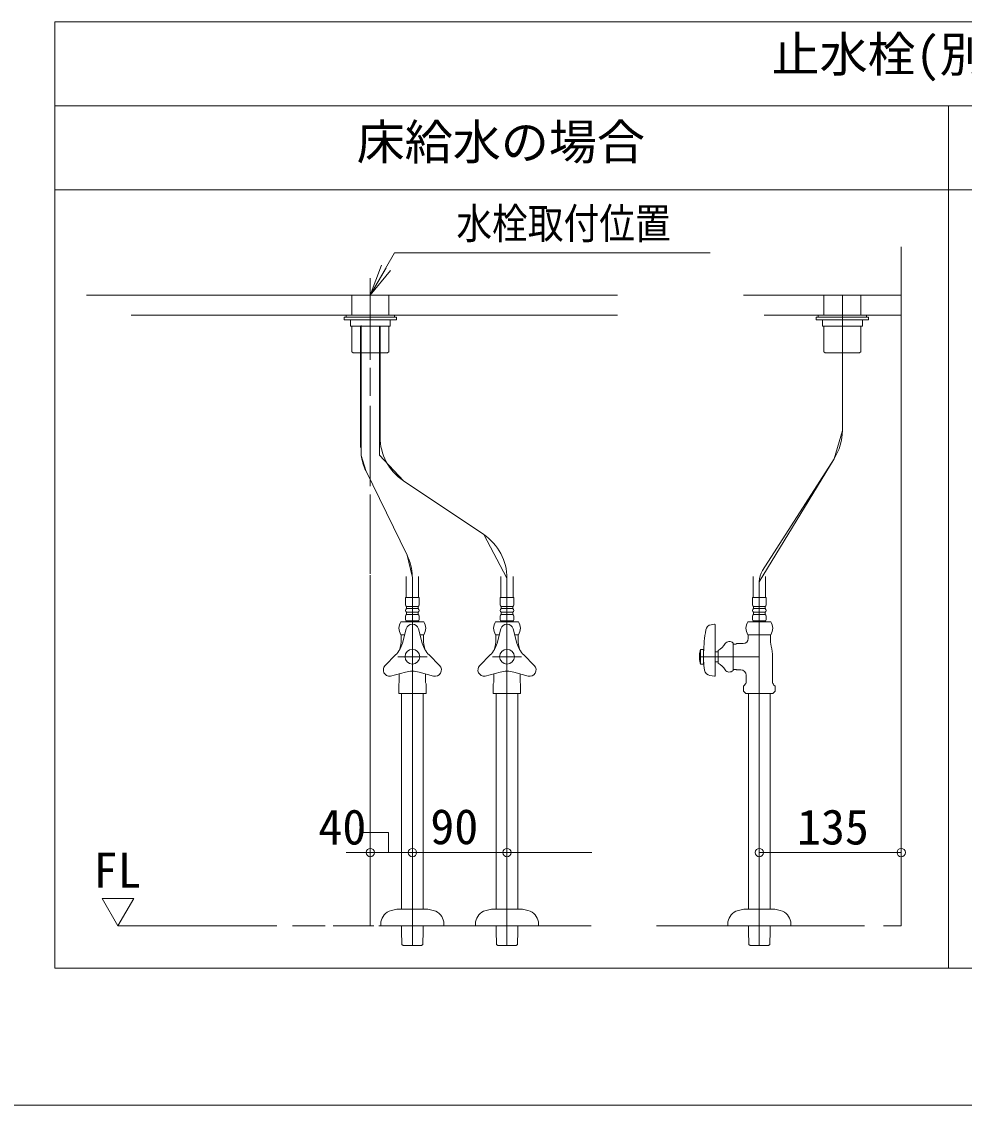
# Model space of a CAD drawing. Units: millimetres, scale not verified. Extents: x -1002 to 1002, y -687 to 676.
# Drawn here: x -49.6 to 342.7, y -687.1 to -236.2 of the extents above; entities that cross this region are included whole.
import ezdxf
from ezdxf.enums import TextEntityAlignment as Align

# ---------------------------------------------------------------- set-up
doc = ezdxf.new("R2010")
doc.units = ezdxf.units.MM
doc.header["$LTSCALE"] = 5
doc.layers.add('F-0', color=7, linetype='Continuous', lineweight=15)
doc.styles.add('ＭＳ ゴシック', font='')
doc.styles.get('ＭＳ ゴシック').set_extended_font_data('MS Gothic')

msp = doc.modelspace()

# ---------------------------------------------------------------- linework, layer by layer
at = {"layer": 'F-0', "lineweight": 18}
for p, q in [((-35.727, -629.928), (-35.727, -236.178)), ((-35.727, -236.178), (708.023, -236.178)), ((-35.727, -271.178), (708.023, -271.178)), ((336.148, -629.928), (336.148, -271.178)), ((336.148, -629.928), (-35.727, -629.928))]:
    msp.add_line(p, q, dxfattribs=at)
at = {"layer": 'F-0'}
for p, q in [((-35.727, -306.178), (336.148, -306.178)), ((336.148, -306.178), (708.023, -306.178)), ((95.523, -349.928), (105.627, -332.428)), ((105.627, -332.428), (236.877, -332.428)), ((316.461, -329.803), (316.461, -612.428)), ((95.523, -349.928), (100.191, -337.468)), ((95.523, -349.928), (102.086, -338.562)), ((95.523, -349.928), (103.98, -339.656)), ((95.523, -342.901), (95.523, -376.922)), ((-22.602, -349.928), (-3.833, -349.928)), ((198.336, -349.928), (-4.041, -349.928)), ((87.867, -349.928), (87.867, -358.241)), ((103.179, -358.241), (103.179, -349.928)), ((250.836, -349.928), (316.461, -349.928)), ((316.461, -349.928), (259.923, -349.928)), ((284.304, -358.241), (284.304, -349.928)), ((291.961, -406.245), (291.961, -349.928)), ((291.961, -406.245), (291.961, -349.928)), ((299.617, -349.928), (299.617, -358.241)), ((198.336, -358.241), (-4.033, -358.241)), ((-3.762, -358.241), (198.336, -358.241)), ((84.586, -359.116), (84.586, -360.21)), ((106.461, -359.116), (84.586, -359.116)), ((84.586, -360.21), (106.461, -360.21)), ((85.461, -358.241), (105.586, -358.241)), ((85.461, -359.116), (85.461, -358.241)), ((105.586, -359.116), (85.461, -359.116)), ((103.836, -360.21), (87.211, -360.21)), ((87.211, -360.21), (87.211, -362.835)), ((103.836, -362.835), (103.836, -360.21)), ((105.586, -358.241), (105.586, -359.116)), ((106.461, -360.21), (106.461, -359.116)), ((106.461, -359.772), (106.461, -360.21)), ((281.023, -360.21), (281.023, -359.116)), ((281.023, -359.116), (302.898, -359.116)), ((281.023, -359.772), (281.023, -360.21)), ((302.898, -360.21), (281.023, -360.21)), ((281.898, -358.241), (281.898, -359.116)), ((302.023, -358.241), (281.898, -358.241)), ((281.898, -359.116), (302.023, -359.116)), ((283.648, -360.21), (300.273, -360.21)), ((283.648, -362.835), (283.648, -360.21)), ((300.273, -360.21), (300.273, -362.835)), ((302.023, -359.116), (302.023, -358.241)), ((302.898, -359.116), (302.898, -360.21)), ((87.211, -362.835), (103.836, -362.835)), ((87.867, -362.835), (87.867, -373.51)), ((91.452, -413.369), (91.452, -362.835)), ((91.695, -362.574), (91.695, -416.622)), ((99.351, -362.835), (99.351, -416.485)), ((99.594, -409.01), (99.594, -362.835)), ((103.179, -373.51), (103.179, -362.835)), ((300.273, -362.835), (283.648, -362.835)), ((284.304, -373.51), (284.304, -362.835)), ((299.617, -362.835), (299.617, -373.51)), ((88.195, -373.838), (87.867, -373.51)), ((88.304, -373.947), (88.195, -373.838)), ((88.304, -373.947), (102.348, -373.947)), ((102.348, -373.947), (102.742, -373.947)), ((102.851, -373.838), (102.742, -373.947)), ((103.179, -373.51), (102.851, -373.838)), ((284.304, -373.51), (284.632, -373.838)), ((284.632, -373.838), (284.742, -373.947)), ((285.136, -373.947), (284.742, -373.947)), ((299.179, -373.947), (285.136, -373.947)), ((299.179, -373.947), (299.289, -373.838)), ((299.289, -373.838), (299.617, -373.51)), ((95.523, -380.217), (95.523, -391.884)), ((95.523, -396.002), (95.523, -429.494)), ((93.656, -422.939), (91.695, -416.622)), ((109.276, -427.172), (99.351, -416.485)), ((257.398, -469.226), (288.512, -418.034)), ((93.656, -422.939), (110.819, -458.215)), ((93.656, -422.939), (110.819, -458.215)), ((109.276, -427.172), (142.717, -449.624)), ((142.717, -449.624), (109.276, -427.172)), ((95.523, -432.925), (95.523, -465.972)), ((152.398, -467.785), (142.717, -449.624)), ((113.006, -466.934), (110.819, -458.215)), ((95.523, -466.444), (95.523, -485.084)), ((110.507, -467.047), (110.507, -475.797)), ((113.023, -467.785), (113.023, -475.797)), ((113.023, -467.785), (113.023, -500.428)), ((115.539, -475.797), (115.539, -467.047)), ((149.882, -467.047), (149.882, -475.797)), ((152.398, -467.785), (152.398, -475.797)), ((152.398, -467.785), (152.398, -500.428)), ((154.914, -475.797), (154.914, -467.047)), ((254.882, -475.797), (254.882, -467.047)), ((259.914, -467.047), (259.914, -475.797)), ((95.523, -472.495), (95.523, -589.177)), ((257.398, -469.226), (257.398, -475.797)), ((257.398, -469.226), (257.398, -620.631)), ((115.823, -475.797), (110.223, -475.797)), ((110.223, -475.797), (110.223, -478.75)), ((113.023, -475.797), (113.023, -620.631)), ((115.823, -478.75), (115.823, -475.797)), ((155.198, -475.797), (149.598, -475.797)), ((149.598, -475.797), (149.598, -478.75)), ((152.398, -475.797), (152.398, -620.631)), ((155.198, -478.75), (155.198, -475.797)), ((254.598, -475.797), (260.198, -475.797)), ((254.598, -478.75), (254.598, -475.797)), ((257.398, -475.797), (257.398, -500.428)), ((260.198, -475.797), (260.198, -478.75)), ((110.617, -479.516), (115.429, -479.516)), ((110.617, -480.391), (110.617, -479.516)), ((115.429, -480.391), (110.617, -480.391)), ((110.617, -481.922), (115.429, -481.922)), ((110.617, -482.797), (110.617, -481.922)), ((115.429, -479.516), (115.429, -480.391)), ((115.429, -481.922), (115.429, -482.797)), ((149.992, -479.516), (154.804, -479.516)), ((149.992, -480.391), (149.992, -479.516)), ((154.804, -480.391), (149.992, -480.391)), ((149.992, -481.922), (154.804, -481.922)), ((149.992, -482.797), (149.992, -481.922)), ((154.804, -479.516), (154.804, -480.391)), ((154.804, -481.922), (154.804, -482.797)), ((259.804, -479.516), (254.992, -479.516)), ((254.992, -479.516), (254.992, -480.391)), ((254.992, -480.391), (259.804, -480.391)), ((259.804, -481.922), (254.992, -481.922)), ((254.992, -481.922), (254.992, -482.797)), ((259.804, -480.391), (259.804, -479.516)), ((259.804, -482.797), (259.804, -481.922)), ((108.267, -485.86), (117.779, -485.86)), ((110.223, -483.563), (110.223, -484.985)), ((115.429, -482.797), (110.617, -482.797)), ((110.661, -485.422), (115.386, -485.422)), ((115.823, -484.985), (115.823, -483.563)), ((147.642, -485.86), (157.154, -485.86)), ((149.598, -483.563), (149.598, -484.985)), ((154.804, -482.797), (149.992, -482.797)), ((150.036, -485.422), (154.761, -485.422)), ((155.198, -484.985), (155.198, -483.563)), ((237.367, -487.099), (238.774, -486.901)), ((262.154, -485.86), (252.642, -485.86)), ((254.598, -484.985), (254.598, -483.563)), ((254.992, -482.797), (259.804, -482.797)), ((259.761, -485.422), (255.036, -485.422)), ((260.198, -483.563), (260.198, -484.985)), ((95.523, -490.89), (95.523, -589.78)), ((109.837, -491.241), (108.267, -491.241)), ((108.429, -491.241), (108.429, -492.121)), ((108.429, -491.241), (108.938, -491.241)), ((110.487, -488.812), (108.89, -494.773)), ((109.837, -491.241), (108.938, -491.241)), ((115.559, -488.812), (117.156, -494.773)), ((117.108, -491.241), (116.21, -491.241)), ((117.779, -491.241), (116.21, -491.241)), ((147.642, -491.241), (148.313, -491.241)), ((147.804, -491.241), (147.804, -492.121)), ((149.862, -488.812), (148.265, -494.773)), ((149.212, -491.241), (148.313, -491.241)), ((154.934, -488.812), (156.531, -494.773)), ((156.483, -491.241), (155.585, -491.241)), ((157.154, -491.241), (155.585, -491.241)), ((239.023, -508.271), (239.023, -487.118)), ((252.642, -491.241), (262.154, -491.241)), ((252.804, -491.241), (252.804, -492.121)), ((253.313, -491.241), (252.804, -491.241)), ((253.313, -491.241), (261.483, -491.241)), ((261.992, -491.241), (261.483, -491.241)), ((261.992, -491.241), (261.992, -492.121)), ((108.429, -492.121), (108.429, -492.772)), ((117.617, -492.121), (117.617, -492.772)), ((147.804, -492.121), (147.804, -492.772)), ((246.461, -494.71), (246.461, -506.147)), ((246.461, -495.178), (247.117, -495.178)), ((247.117, -495.178), (247.733, -495.178)), ((252.804, -492.121), (252.804, -492.772)), ((261.992, -492.121), (261.992, -492.772)), ((101.695, -504.041), (106.059, -499.677)), ((119.115, -500.428), (106.931, -500.428)), ((119.115, -500.428), (107.228, -500.428)), ((113.023, -500.428), (113.023, -620.631)), ((124.351, -504.041), (119.987, -499.677)), ((141.07, -504.041), (145.434, -499.677)), ((158.49, -500.428), (146.306, -500.428)), ((158.49, -500.428), (146.306, -500.428)), ((152.398, -500.428), (152.398, -620.631)), ((163.726, -504.041), (159.362, -499.677)), ((257.398, -500.428), (232.461, -500.428)), ((257.398, -500.428), (232.461, -500.428)), ((232.898, -497.366), (232.78, -497.803)), ((232.898, -503.491), (232.898, -497.366)), ((234.211, -497.366), (232.898, -497.366)), ((234.211, -497.366), (234.211, -503.491)), ((234.211, -498.678), (234.211, -502.178)), ((240.336, -498.35), (239.023, -498.35)), ((240.336, -503.053), (240.336, -497.803)), ((257.398, -620.631), (257.398, -500.428)), ((262.867, -500.428), (262.867, -510.674)), ((239.023, -502.507), (240.336, -502.507)), ((103.898, -508.522), (110.192, -506.835)), ((107.554, -507.542), (107.554, -510.674)), ((121.816, -508.433), (115.854, -506.835)), ((118.492, -510.674), (118.492, -507.542)), ((143.273, -508.522), (149.567, -506.835)), ((146.929, -507.542), (146.929, -510.674)), ((161.191, -508.433), (155.229, -506.835)), ((157.867, -510.674), (157.867, -507.542)), ((236.853, -508.217), (238.774, -508.487)), ((247.117, -505.678), (246.461, -505.678)), ((247.733, -505.678), (247.117, -505.678)), ((251.929, -508.085), (251.929, -510.674)), ((250.831, -512.678), (251.289, -512.221)), ((250.831, -512.678), (250.831, -514.752)), ((263.507, -512.221), (263.965, -512.678)), ((263.965, -514.752), (263.965, -512.678)), ((263.965, -514.752), (263.965, -512.678)), ((107.445, -515.741), (107.336, -515.632)), ((107.445, -515.741), (108.439, -515.741)), ((118.601, -515.741), (108.439, -515.741)), ((108.517, -605.428), (108.517, -515.741)), ((117.529, -515.741), (117.529, -605.428)), ((146.82, -515.741), (146.711, -515.632)), ((146.82, -515.741), (147.814, -515.741)), ((157.976, -515.741), (147.814, -515.741)), ((147.892, -605.428), (147.892, -515.741)), ((156.904, -515.741), (156.904, -605.428)), ((250.831, -514.752), (251.82, -515.741)), ((251.82, -515.741), (262.976, -515.741)), ((252.892, -515.741), (252.892, -605.428)), ((261.904, -605.428), (261.904, -515.741)), ((262.976, -515.741), (263.965, -514.752)), ((85.532, -581.892), (187.657, -581.892)), ((257.398, -581.892), (316.457, -581.892)), ((95.523, -589.78), (95.523, -601.432)), ((95.523, -592.609), (95.523, -599.18)), ((-16.039, -601.062), (-2.914, -601.062)), ((-9.477, -612.428), (-16.039, -601.062)), ((-2.914, -601.062), (-9.477, -612.428)), ((95.523, -601.616), (95.523, -612.428)), ((95.523, -602.122), (95.523, -612.428)), ((118.362, -605.428), (107.684, -605.428)), ((157.737, -605.428), (147.059, -605.428)), ((252.059, -605.428), (262.737, -605.428)), ((-9.477, -612.428), (56.555, -612.428)), ((63.196, -612.428), (76.716, -612.428)), ((80.037, -612.428), (96.937, -612.428)), ((99.122, -612.428), (187.478, -612.428)), ((99.898, -611.553), (99.898, -612.428)), ((126.148, -612.428), (99.898, -612.428)), ((108.517, -613.583), (108.517, -612.43)), ((117.529, -612.43), (117.529, -613.583)), ((126.148, -612.428), (126.148, -611.553)), ((139.273, -611.553), (139.273, -612.428)), ((165.523, -612.428), (139.273, -612.428)), ((147.892, -613.583), (147.892, -612.43)), ((156.904, -612.43), (156.904, -613.583)), ((165.523, -612.428), (165.523, -611.553)), ((214.557, -612.428), (301.237, -612.428)), ((244.273, -612.428), (244.273, -611.553)), ((244.273, -612.428), (270.523, -612.428)), ((252.892, -612.428), (252.892, -613.583)), ((261.904, -613.583), (261.904, -612.428)), ((270.523, -611.553), (270.523, -612.428)), ((309.021, -612.428), (309.076, -612.428)), ((108.541, -614.506), (108.517, -613.583)), ((117.529, -613.583), (117.505, -614.506)), ((147.916, -614.506), (147.892, -613.583)), ((156.904, -613.583), (156.88, -614.506)), ((252.892, -613.583), (252.916, -614.506)), ((252.916, -614.506), (253.036, -620.123)), ((261.76, -620.123), (261.88, -614.506)), ((261.88, -614.506), (261.904, -613.583)), ((109.197, -620.631), (109.198, -620.631)), ((109.198, -620.631), (109.304, -620.631)), ((109.304, -620.631), (116.742, -620.631)), ((116.742, -620.631), (116.848, -620.631)), ((116.848, -620.631), (116.849, -620.631)), ((148.572, -620.631), (148.573, -620.631)), ((148.573, -620.631), (148.679, -620.631)), ((148.679, -620.631), (156.117, -620.631)), ((156.117, -620.631), (156.223, -620.631)), ((156.223, -620.631), (156.224, -620.631)), ((253.036, -620.123), (253.572, -620.631)), ((261.117, -620.631), (253.679, -620.631)), ((261.224, -620.631), (261.76, -620.123)), ((-1002.086, -687.064), (1002.034, -687.064))]:
    msp.add_line(p, q, dxfattribs=at)
at = {"layer": 'F-0', "lineweight": 18}
msp.add_lwpolyline([(708.023, -236.178), (708.023, -629.928), (336.148, -629.928)], dxfattribs=at)
at = {"layer": 'F-0'}
for points in [[(309.076, -612.428), (316.461, -612.428), (316.461, -329.803)], [(259.458, -358.241), (316.461, -358.241), (259.97, -358.241)], [(102.742, -373.947), (102.698, -373.947), (94.648, -373.947)], [(284.742, -373.947), (284.786, -373.947), (292.836, -373.947)], [(258.777, -464.511), (288.512, -418.034), (291.961, -406.245)], [(110.617, -485.422), (110.398, -485.641), (110.398, -485.86)], [(115.648, -485.86), (115.648, -485.641), (115.429, -485.422)], [(149.992, -485.422), (149.773, -485.641), (149.773, -485.86)], [(155.023, -485.86), (155.023, -485.641), (154.804, -485.422)], [(254.773, -485.86), (254.773, -485.641), (254.992, -485.422)], [(259.804, -485.422), (260.023, -485.641), (260.023, -485.86)], [(117.108, -491.241), (117.617, -491.241), (117.617, -492.121)], [(156.483, -491.241), (156.992, -491.241), (156.992, -492.121), (156.992, -492.772)], [(247.733, -495.178), (247.952, -494.96), (250.617, -494.96)], [(232.78, -503.053), (232.898, -503.491), (234.211, -503.491)], [(247.733, -505.678), (247.952, -505.897), (249.742, -505.897)], [(107.336, -511.627), (107.336, -514.752), (107.336, -515.632)], [(118.711, -511.627), (118.711, -515.632), (118.601, -515.741)], [(146.711, -511.627), (146.711, -514.752), (146.711, -515.632)], [(158.086, -511.627), (158.086, -515.632), (157.976, -515.741)], [(103.078, -581.773), (103.078, -573.5), (92.316, -573.5)], [(109.197, -620.631), (108.661, -620.123), (108.541, -614.506)], [(117.505, -614.506), (117.385, -620.123), (116.849, -620.631)], [(148.572, -620.631), (148.036, -620.123), (147.916, -614.506)], [(156.88, -614.506), (156.76, -620.123), (156.224, -620.631)], [(253.679, -620.631), (253.573, -620.631), (253.572, -620.631)], [(261.224, -620.631), (261.223, -620.631), (261.117, -620.631)]]:
    msp.add_lwpolyline(points, dxfattribs=at)
for centre, radius in [((113.023, -500.428), 3.062), ((152.398, -500.428), 3.062), ((95.523, -581.892), 1.75), ((95.523, -581.892), 1.75), ((113.023, -581.892), 1.75), ((113.023, -581.892), 1.75), ((152.398, -581.892), 1.75), ((152.398, -581.892), 1.75), ((257.398, -581.892), 1.75), ((257.398, -581.892), 1.75), ((316.457, -581.892), 1.75), ((316.457, -581.892), 1.75), ((316.457, -581.892), 1.75)]:
    msp.add_circle(centre, radius, dxfattribs=at)
for centre, radius, start, end in [((121.469, -409.01), 21.875, 180, 236.12262), ((270.086, -406.245), 21.875, 327.39011, 0), ((113.327, -413.369), 21.875, 188.55163, 205.94376), ((130.523, -467.785), 21.875, 0, 56.12262), ((91.148, -467.785), 21.875, 2.23046, 25.94376), ((91.148, -467.785), 21.875, 0, 2.23046), ((266.148, -469.226), 8.75, 147.39011, 180), ((111.164, -478.75), 0.941, 180, 234.43222), ((111.164, -481.157), 0.941, 125.56778, 234.43222), ((114.882, -478.75), 0.941, 305.56778, 0), ((114.882, -481.157), 0.941, 305.56778, 54.43222), ((150.539, -478.75), 0.941, 180, 234.43222), ((150.539, -481.157), 0.941, 125.56778, 234.43222), ((154.257, -478.75), 0.941, 305.56778, 0), ((154.257, -481.157), 0.941, 305.56778, 54.43222), ((255.539, -478.75), 0.941, 180, 234.43222), ((255.539, -481.157), 0.941, 125.56778, 234.43222), ((259.257, -478.75), 0.941, 305.56778, 0), ((259.257, -481.157), 0.941, 305.56778, 54.43222), ((112.257, -488.55), 4.812, 146.00705, 213.99295), ((111.164, -483.563), 0.941, 125.56778, 180), ((110.661, -484.985), 0.438, 180, 270), ((113.023, -489.491), 2.625, 15, 165), ((115.386, -484.985), 0.438, 270, 0), ((114.882, -483.563), 0.941, 0, 54.43222), ((113.789, -488.55), 4.812, 326.00705, 33.99295), ((151.632, -488.55), 4.812, 146.00705, 213.99295), ((150.539, -483.563), 0.941, 125.56778, 180), ((150.036, -484.985), 0.438, 180, 270), ((152.398, -489.491), 2.625, 15, 165), ((154.761, -484.985), 0.438, 270, 0), ((154.257, -483.563), 0.941, 0, 54.43222), ((153.164, -488.55), 4.812, 326.00705, 33.99295), ((238.804, -487.118), 0.219, 0, 98), ((256.632, -488.55), 4.812, 146.00705, 213.99295), ((255.539, -483.563), 0.941, 125.56778, 180), ((255.036, -484.985), 0.438, 180, 270), ((259.761, -484.985), 0.438, 270, 0), ((259.257, -483.563), 0.941, 0, 54.43222), ((258.164, -488.55), 4.812, 326.00705, 33.99295), ((299.836, -500.428), 65.648, 170.1971, 178.47247), ((237.732, -489.698), 2.625, 98, 170.1971), ((98.325, -491.943), 10.938, 315, 345), ((94.183, -492.772), 14.246, 346.9604, 0), ((127.721, -491.943), 10.938, 195, 225), ((131.863, -492.772), 14.246, 180, 193.0396), ((137.7, -491.943), 10.938, 315, 345), ((133.558, -492.772), 14.246, 346.9604, 0), ((167.096, -491.943), 10.938, 195, 225), ((171.238, -492.772), 14.246, 180, 193.0396), ((234.47, -489.094), 10.5, 303.95919, 326.04081), ((244.929, -496.272), 2.188, 45.573, 143.1301), ((250.617, -492.772), 2.188, 270, 0), ((276.238, -492.772), 14.246, 180, 193.0396), ((127.242, -500.428), 19.688, 166.9604, 171.25756), ((98.804, -500.428), 19.688, 8.74244, 13.0396), ((166.617, -500.428), 19.688, 166.9604, 171.25756), ((138.179, -500.428), 19.688, 8.74244, 13.0396), ((243.398, -500.428), 10.938, 166.70293, 180), ((243.398, -500.428), 10.938, 180, 193.29707), ((243.398, -500.428), 10.938, 166.11346, 166.70293), ((243.179, -500.428), 19.688, 0, 13.0396), ((103.551, -505.897), 2.625, 135, 277.52424), ((122.495, -505.897), 2.625, 255, 45), ((142.926, -505.897), 2.625, 135, 277.52424), ((161.87, -505.897), 2.625, 255, 45), ((243.398, -500.428), 10.938, 193.29707, 193.88654), ((266.984, -500.588), 32.812, 182.77864, 189.59149), ((234.47, -511.763), 10.5, 33.95919, 56.04081), ((113.023, -517.4), 10.938, 75, 105), ((152.398, -517.4), 10.938, 75, 105), ((237.219, -505.618), 2.625, 189.59149, 261.99591), ((238.804, -508.271), 0.219, 261.99591, 0), ((244.929, -504.585), 2.188, 216.8699, 314.427), ((249.742, -508.085), 2.188, 0, 90), ((105.367, -510.674), 2.188, 334.15807, 0), ((120.679, -510.674), 2.188, 180, 205.84193), ((144.742, -510.674), 2.188, 334.15807, 0), ((160.054, -510.674), 2.188, 180, 205.84193), ((249.742, -510.674), 2.188, 315, 0), ((265.054, -510.674), 2.188, 180, 225), ((105.586, -611.553), 5.688, 113.55646, 180), ((107.684, -616.366), 10.938, 90, 113.55646), ((118.362, -616.366), 10.938, 66.44354, 90), ((120.461, -611.553), 5.688, 0, 66.44354), ((144.961, -611.553), 5.688, 113.55646, 180), ((147.059, -616.366), 10.938, 90, 113.55646), ((157.737, -616.366), 10.938, 66.44354, 90), ((159.836, -611.553), 5.688, 0, 66.44354), ((249.961, -611.553), 5.688, 113.55646, 180), ((252.059, -616.366), 10.938, 90, 113.55646), ((262.737, -616.366), 10.938, 66.44354, 90), ((264.836, -611.553), 5.688, 0, 66.44354)]:
    msp.add_arc(centre, radius, start, end, dxfattribs=at)

# ---------------------------------------------------------------- texts
at = {"layer": 'F-0', "style": 'ＭＳ ゴシック'}
for s, p in [('止水栓(別途手配)参考位置', (262.467, -261.495)), ('床給水の場合', (89.827, -297.951)), ('40', (73.906, -582.942)), ('90', (120.491, -582.798)), ('135', (273.067, -582.942)), ('FL', (-19.679, -600.948))]:
    msp.add_text(s, height=14.66, dxfattribs=at).set_placement(p, align=Align.BOTTOM_LEFT)
at = {"layer": 'F-0', "style": 'ＭＳ ゴシック', "width": 0.85}
msp.add_text('水栓取付位置', height=12.83, dxfattribs=at).set_placement((131.293, -330.396), align=Align.BOTTOM_LEFT)

doc.saveas('drawing.dxf')
